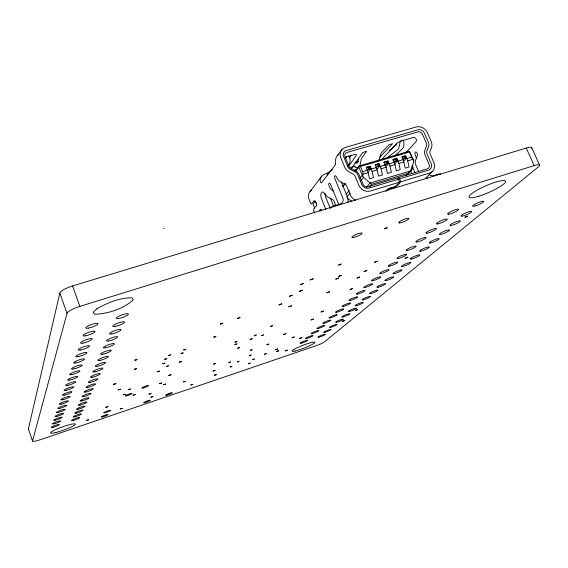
<?xml version="1.0" encoding="UTF-8"?>
<svg xmlns="http://www.w3.org/2000/svg" width="568" height="568" viewBox="0 0 568 568"><rect width="100%" height="100%" fill="white"/><g stroke="black" fill="none" stroke-linecap="round" stroke-linejoin="round"><path stroke-width="0.85" d="M366.594 187.22L369.903 183.144L410.529 170.94L408.456 173.212L371.699 184.273L363.641 177.393A4.217 3.798 -85.2 0 1 362.767 176.215L362.909 174.191A4.871 4.423 -74.6 0 0 362.597 171.657M358.578 158.096L357.875 162.199A3.138 1.171 73.6 0 1 357.194 163.03L354.808 162.767M359.927 166.431L361.156 159.367A4.508 1.704 73.6 0 1 361.482 158.493L366.63 151.251L362.753 152.565L351.031 169.008M406.021 175.775L410.451 171.153L413.504 162.519A4.175 3.699 -85.5 0 0 413.767 161.021L412.815 159.352A4.757 1.363 62.7 0 1 411.637 157.109L409.549 151.542L408.534 151.386L359.551 165.828L355.085 171.231M32.525 441.016L67.003 313.337A12.517 2.762 -19.3 0 1 79.84 306.393L534.161 165.615A11.424 2.08 -24 0 1 538.286 166.942L324.371 341.993A6.731 0.816 -21.4 0 1 316.518 345.578L41.904 439.213A10.451 1.321 -19.5 0 1 32.525 441.016L28.407 428.861L59.832 293.031A12.468 2.982 -19.2 0 1 72.569 285.96L526.273 148.035A11.388 2.244 -24.3 0 1 531.456 148.546M355.554 171.351L359.551 165.828M378.813 160.858L381.078 153.523A4.48 2.18 75.6 0 1 381.575 152.607L388.81 144.875L392.502 143.711L379.864 157.244M345.543 158.586L346.622 156.626M400.312 141.418L399.347 145.5A10.011 5.176 76.6 0 1 398.026 149.384L387.149 157.975M349.434 158.003L351.422 155.149M348.283 166.708L356.292 155.412A4.785 1.228 -23.3 0 0 353.694 154.823L345.266 157.279M314.622 213.028L313.962 211.381A1.782 0.667 73.5 0 1 313.799 209.166C314.402 207.76 315.148 206.773 316.113 206.276A2.996 1.129 73.6 0 0 315.851 202.535A2.996 1.129 73.6 0 0 313.926 200.887L311.633 203.805A1.782 0.667 73.7 0 1 310.497 202.826L308.985 199.091A8.271 7.455 37.8 0 1 310.064 191.53L321.758 176.144M337.321 155.667L341.929 149.611M342.816 186.091L344.485 184.067M342.738 186.844L345.529 183.478M345.926 194.576L349.299 190.599M359.998 178.011L362.249 175.356L358.898 167.311M369.094 167.418L370.123 166.204L371.323 169.072A6.326 2.705 74.3 0 1 372.09 171.465L373.481 177.642L369.548 178.821L368.149 172.636A6.333 2.684 74.2 0 0 367.382 170.244L366.183 167.368L370.123 166.204M370.57 169.101L369.676 168.916L368.717 166.623L369.612 166.814L370.57 169.101L368.852 171.074A3.834 1.64 74.4 0 1 368.44 171.202M346.835 197.018L350.193 193.092M360.843 180.667L363.641 177.393M379.53 166.445L378.664 166.254L377.699 163.96L378.572 164.159L379.53 166.445L377.777 168.419A3.827 1.661 74.4 0 1 376.896 168.433M386.957 162.128L388.029 160.907L389.229 163.761A6.298 2.79 74.4 0 1 389.989 166.14L391.359 172.296L387.461 173.46L386.091 167.297A6.298 2.776 74.3 0 0 385.331 164.919L384.131 162.065L388.029 160.907M388.455 163.797L387.596 163.598L386.638 161.319L387.49 161.518L388.455 163.797L386.666 165.778A3.82 1.69 74.5 0 1 385.516 165.65M369.377 186.893L371.699 184.273M395.818 159.501L396.911 158.28L398.118 161.12A6.276 2.833 74.4 0 1 398.871 163.499L400.227 169.64L396.357 170.798L394.994 164.649A6.283 2.819 74.4 0 0 394.235 162.278L393.035 159.43L396.911 158.28M347.843 165.487L349.54 163.605A10.139 3.493 73.3 0 0 350.016 159.92L349.661 156.732L348.326 155.859M397.33 161.163L396.492 160.964L395.527 158.692L396.365 158.898L397.33 161.163L395.505 163.158A3.806 1.718 74.5 0 1 395.079 163.293M406.269 152.394L416.053 141.546C417.579 139.451 414.981 136.753 412.709 137.641L402.116 140.722A4.757 1.186 -23.9 0 0 396.677 143.633L381.589 159.587M406.155 158.543L405.339 158.344L404.373 156.072L405.197 156.285L406.155 158.543L404.302 160.538A3.798 1.74 74.6 0 1 403.628 160.659M397.359 178.7L398.416 177.571L427.243 168.881A3.841 3.351 41.9 0 0 429.089 164.45L425.297 155.632A7.207 6.255 41.5 0 1 424.757 150.541L426.497 146.047A3.82 3.316 40.8 0 0 426.419 143.37L422.535 134.353A3.813 3.309 40.3 0 0 417.778 131.925L347.069 152.437A3.884 3.443 37.8 0 0 345.074 156.91L348.908 166.161A3.891 3.451 38.4 0 0 350.925 168.32L355.824 170.94A7.356 6.546 38.9 0 1 359.317 175.256L363.066 184.273A3.905 3.465 40 0 0 367.957 186.751L397.288 177.912L399.638 182.136L396.074 185.899A1.952 0.426 -23.2 0 1 393.439 187.191L390.99 187.788A2.599 0.568 -23.2 0 0 387.49 189.499L385.771 191.331M387.461 190.386L389.343 188.683L392.8 187.71A3.259 0.717 -23.2 0 0 397.188 185.559L400.767 181.796L429.628 173.055A8.967 7.824 41.9 0 0 433.916 162.704L430.125 153.892A3.827 3.323 41.6 0 1 430.04 151.202L431.41 147.879A8.918 7.746 40.8 0 0 431.226 141.638L427.335 132.628A8.903 7.718 40.3 0 0 416.237 126.955L345.493 147.368A9.081 8.037 37.8 0 0 340.814 157.805L344.655 167.077A9.095 8.066 38.4 0 0 349.363 172.139L353.062 174.035A3.912 3.479 38.9 0 1 355.085 176.201L358.834 185.239A9.116 8.094 40 0 0 370.279 191.025L399.638 182.136M425.943 177.954L432.738 171.153M395.058 155.845L403.209 147.857A9.976 3.969 73.7 0 0 403.919 144.166L403.699 140.985L402.449 140.104M332.28 169.392L328.254 172.857L326.777 173.517M310.064 191.53L311.548 190.259M389.265 150.506L395.946 145.181A5.005 2.584 76.6 0 0 396.578 143.434M400.788 140.857L401.327 140.431M366.31 167.638L367.595 166.957L368.554 169.25L369.676 168.916M375.299 164.976L376.577 164.294L377.542 166.587L378.664 166.254M366.63 170.272L368.554 169.25M383.592 162.675L385.523 161.653L386.481 163.932L387.596 163.598M375.618 167.603L377.542 166.587M392.488 160.041L394.419 159.019L395.385 161.291L396.492 160.964M384.557 164.954L386.481 163.932M401.981 157.08L403.273 156.399L404.238 158.671L405.339 158.344M394.093 161.972L395.385 161.291M402.3 159.693L404.238 158.671M398.416 179.232L368.369 188.256A5.865 5.204 40 0 1 362.029 185.054L357.783 174.894A5.41 4.814 38.9 0 0 355.625 172.225L350.222 169.299A5.85 5.183 38.4 0 1 347.68 166.573L343.292 155.568A5.85 5.183 37.8 0 1 345.422 150.804L418.808 129.568A5.737 4.977 40.3 0 1 423.87 132.152L428.613 142.774A5.737 4.977 40.8 0 1 428.705 146.153L426.824 151.131A5.297 4.601 41.5 0 0 427.157 154.276L431.41 164.216A5.772 5.034 41.9 0 1 429.032 169.946L399.538 178.892L398.416 177.571M163.456 228.67L164.06 228.329M367.382 170.244L362.583 171.664L360.431 166.488L359.423 166.325M371.323 169.072L376.378 167.574A6.319 2.733 74.3 0 1 377.138 169.96L378.529 176.13L382.441 174.958L381.064 168.795A6.312 2.748 74.3 0 0 380.304 166.41L379.097 163.548L375.178 164.713L376.378 167.574M380.304 166.41L385.331 164.919M389.229 163.761L394.235 162.278M398.118 161.12L403.095 159.643A6.269 2.854 74.4 0 1 403.855 162.015L405.197 168.149L409.059 166.999L407.71 160.872A6.262 2.875 74.5 0 0 406.958 158.5L405.751 155.667L401.888 156.811L403.095 159.643M406.958 158.5L411.637 157.109M362.909 174.191L368.149 172.636M372.09 171.465L377.138 169.96M381.064 168.795L386.091 167.297M389.989 166.14L394.994 164.649M398.871 163.499L403.855 162.015M407.71 160.872L412.815 159.352M329.206 172.8L325.144 174A8.563 7.668 37.8 0 0 320.118 179.786L320.345 182.044A3.699 1.292 81.9 0 0 321.701 182.598L335.084 165.238A3.848 1.392 82.3 0 0 335.574 162.185L335.624 159.445A8.96 7.952 37.8 0 1 338.911 154.311M350.903 167.397L355.071 166.168M360.431 166.488L409.464 152.025M354.127 170.35L356.654 169.598M355.703 162.185L358.245 161.44M358.664 167.851L355.007 167.177A2.336 0.391 -12 0 1 355.142 166.751M347.68 198.587L351.904 201.349M362.696 176.08L362.661 176.037A2.733 2.485 -74.2 0 1 362.249 175.356M409.549 151.542L413.49 160.105A2.67 0.767 62.7 0 1 413.752 160.815L413.767 160.865M531.712 147.637L539.564 165.103M526.273 148.035L534.161 165.615M416.706 158.515L415.343 155.32A2.492 1.171 74.6 0 1 415.293 152.132A2.492 1.171 74.6 0 1 417.139 153.381A3.742 3.259 40.9 0 1 417.203 156.001L415.492 160.424A7.05 6.156 41.6 0 0 416.01 165.423L418.694 171.706M412.056 165.778L415.087 172.885M399.538 178.892L400.767 181.796M341.261 181.881L347.339 196.627A10.188 9.145 39.3 0 1 347.779 202.769M326.927 173.467L327.53 174.93M335.993 206.021L334.083 201.349A3.692 3.323 39 0 0 332.181 199.297L328.687 197.515A8.577 7.696 38.4 0 1 325.663 195.087L324.065 192.971A4.906 1.889 73.8 0 0 321.957 192.282L321.268 193.163A4.892 1.881 73.7 0 0 321.261 198.09L325.606 208.939A14.576 13.099 39.4 0 0 325.94 209.429M330.363 198.104L333.65 206.163M314.707 208.328L312.968 204.04L315.105 201.335A1.796 0.682 73.7 0 0 316.113 202.428M72.569 285.96L79.84 306.393M59.832 293.031L67.003 313.337M28.641 429.174A10.43 1.427 -19.4 0 1 28.407 428.861M355.852 170.563A12.51 5.247 74 0 1 357.57 168.547M320.011 211.218A2.414 0.916 73.4 0 1 320.253 209.322A2.414 0.916 73.4 0 1 321.467 210.224M325.152 193.319A4.892 1.896 73.8 0 0 326.004 197.976L329.937 207.618A3.806 3.422 39.3 0 0 330.384 208.286M411.41 173.46A3.664 3.209 41.7 0 1 411.346 170.876L412.673 167.666A8.548 7.49 40.9 0 0 412.986 166.729M440.235 174.198A2.535 0.54 -23.6 0 0 439.043 173.922L433.696 175.547A4.97 4.331 42.4 0 1 429.025 174.447M396.45 154.141A8.413 7.384 40.4 0 1 398.473 154.886M331.485 207.583A2.563 0.575 -22.5 0 1 332.23 206.702A2.563 0.575 -22.5 0 1 334.559 205.666L340.218 203.947A5.098 4.572 39.3 0 0 342.845 197.991L335.084 179.112A2.549 1.015 74.2 0 1 334.893 175.895A2.549 1.015 74.2 0 1 336.583 177.23A8.889 7.917 38.4 0 0 341.183 182.179L344.797 184.025A3.827 3.415 38.9 0 1 346.771 186.148L350.428 195.001A8.911 7.952 40 0 0 355.788 200.305M338.642 204.537A5.027 4.523 39.3 0 0 338.315 203.323L330.668 184.664A2.506 0.98 74 0 0 329.028 183.329A2.506 0.98 74 0 0 329.22 186.481A8.705 7.789 38.4 0 0 333.728 191.338M407.164 174.745A6.908 6.056 41.7 0 1 406.972 174.348M427.299 178.586A9.933 8.662 42.4 0 1 426.263 177.805M330.817 207.987A3.649 3.28 39.4 0 1 330.363 207.171M316.646 204.977A1.796 0.682 73.6 0 1 316.639 203.493M275.48 349.774L277.653 348.958L275.48 349.774M276.637 351.514L278.774 350.704L276.637 351.514M278.931 304.917L281.692 303.873L278.931 304.917M283.567 334.58L285.903 333.7L283.567 334.58M285.221 350.903L287.323 350.108L285.221 350.903M289.396 296.304L292.222 295.239L289.396 296.304M288.8 306.848L291.49 305.84L288.8 306.848M292.051 337.804L294.295 336.952L292.051 337.804M300.316 284.71L303.241 283.609L300.316 284.71M299.57 291.341L302.41 290.269L299.57 291.341M299.613 338.485L301.807 337.648L299.613 338.485M310.128 279.91L313.06 278.803L310.128 279.91M311.023 319.947L313.408 319.046L311.023 319.947M321.034 311.995L323.483 311.072L321.034 311.995M326.87 292.811L329.546 291.803L326.87 292.811M338.535 265.015C341.311 265.405 343.001 262.416 338.535 265.015M335.802 279.151L338.62 278.086L335.802 279.151M338.464 276.446L341.297 275.381L338.464 276.446M350.016 289.559L352.614 288.579L350.016 289.559M357.031 278.043L359.743 277.021L357.031 278.043M342.575 321.303L344.776 320.466L342.575 321.303M364.102 271.547L366.871 270.503L364.102 271.547M384.33 228.748C387.042 229.422 389.399 225.78 384.33 228.748M374.454 262.309L377.294 261.237L374.454 262.309M355.518 310.497L357.804 309.638L355.518 310.497M405.076 258.262L407.81 257.226L405.076 258.262M464.943 217.139C466.924 217.785 470.02 214.399 464.943 217.139M96.865 308.758L93.138 312.407L94.863 314.303C108.531 313.614 123.007 309.091 133.302 299.854L131.953 297.817C119.5 297.682 107.572 302.801 96.865 308.758M134.815 360.105C135.12 361.269 140.211 357.868 134.815 360.105M113.522 384.337L115.915 383.656L113.522 384.337M134.261 369.243C134.552 370.293 139.423 367.113 134.261 369.243M118.123 389.882L120.423 389.215L118.123 389.882M168.526 355.405C168.582 356.562 173.772 353.239 168.526 355.405M164.606 359.196C164.692 360.311 169.789 357.059 164.606 359.196M86.542 420.434L88.636 419.809L86.542 420.434M162.753 363.697C162.846 364.762 167.83 361.61 162.753 363.697M128.254 389.627L130.491 388.974L128.254 389.627M105.797 407.256L107.948 406.617L105.797 407.256M123.093 394.788L125.301 394.142L123.093 394.788M183.698 349.831C183.649 351.024 188.966 347.651 183.698 349.831M220.334 323.874C219.489 325.393 226.504 321.367 220.334 323.874M181.036 353.438C181.007 354.588 186.233 351.294 181.036 353.438M157.137 371.777L159.423 371.124L157.137 371.777M166.431 366.374C166.495 367.404 171.408 364.336 166.431 366.374M237.637 318.229C236.742 319.756 243.707 315.751 237.637 318.229M133.097 395.143L135.234 394.511L133.097 395.143M179.353 362.079C179.332 363.129 184.337 360.027 179.353 362.079M213.788 337.03C213.532 338.315 219.156 334.8 213.788 337.03M120.352 408.939L122.39 408.328L120.352 408.939M168.795 375.441L170.975 374.809L168.795 375.441M159.48 383.677L161.603 383.052L159.48 383.677M149.036 394.114L151.095 393.51L149.036 394.114M163.435 384.678L165.529 384.067L163.435 384.678M150.974 397.209L152.984 396.606L150.974 397.209M235.067 342.007C234.69 343.178 240.122 339.927 235.067 342.007M234.911 344.428C234.541 345.571 239.902 342.376 234.911 344.428M183.499 381.923L185.509 381.327L183.499 381.923M254.23 335.638C253.342 336.895 259.555 333.473 254.23 335.638M213.575 364.038C213.348 364.997 218.226 362.143 213.575 364.038M250.14 339.359C249.281 340.58 255.394 337.222 250.14 339.359M237.736 348.085C236.97 349.228 242.856 346.019 237.736 348.085M270.503 326.33C269.502 327.658 275.941 324.101 270.503 326.33M261.564 335.51C260.634 336.753 266.832 333.359 261.564 335.51M190.841 384.969L192.772 384.394L190.841 384.969M213.106 371.06L215.08 370.478L213.106 371.06M228.847 362.547C228.159 363.548 233.647 360.623 228.847 362.547M250.282 350.229C249.437 351.322 255.252 348.219 250.282 350.229M214.413 375.249L216.323 374.681L214.413 375.249M237.339 361.83C236.586 362.824 242.103 359.913 237.339 361.83M230.146 366.885C229.451 367.844 234.832 365.011 230.146 366.885M249.409 355.575C248.585 356.612 254.258 353.623 249.409 355.575M266.946 344.627C266.001 345.749 271.951 342.603 266.946 344.627M252.803 359.509C251.965 360.495 257.531 357.613 252.803 359.509M248.628 363.634C247.818 364.578 253.285 361.773 248.628 363.634M264.574 354.105C263.666 355.128 269.353 352.188 264.574 354.105M55.884 432.475A13.206 1.697 -19.6 0 0 75.374 424.317A13.206 1.697 -19.6 0 0 57.609 428.769A13.206 1.697 -19.6 0 0 55.884 432.475M295.076 351.038A12.226 1.512 -21.3 0 0 314.345 343.051A12.226 1.512 -21.3 0 0 300.926 346.125A12.226 1.512 -21.3 0 0 295.076 351.038M478.909 196.194A19.852 3.635 -23.6 0 0 505.513 181.32A19.852 3.635 -23.6 0 0 477.432 189.968A19.852 3.635 -23.6 0 0 478.909 196.194M102.673 416.884A3.621 0.461 -19.9 0 0 108.076 414.619A3.621 0.461 -19.9 0 0 103.319 415.811A3.621 0.461 -19.9 0 0 102.673 416.884M105.094 412.73A3.692 0.483 -19.9 0 0 110.611 410.415A3.692 0.483 -19.9 0 0 105.762 411.615A3.692 0.483 -19.9 0 0 105.094 412.73M144.946 402.598A3.564 0.454 -20.2 0 0 150.335 400.341A3.564 0.454 -20.2 0 0 145.798 401.462A3.564 0.454 -20.2 0 0 144.946 402.598M166.864 395.129A3.536 0.447 -20.4 0 0 172.253 392.878A3.536 0.447 -20.4 0 0 167.823 393.965A3.536 0.447 -20.4 0 0 166.864 395.129M353.076 237.573A5.538 1.079 -22.4 0 0 361.83 233.767A5.538 1.079 -22.4 0 0 356.086 234.492A5.538 1.079 -22.4 0 0 353.076 237.573M399.723 222.912A5.502 1.044 -22.8 0 0 408.456 219.127A5.502 1.044 -22.8 0 0 403.06 219.759A5.502 1.044 -22.8 0 0 399.723 222.912M126.692 395.804A3.5 0.483 -20 0 0 131.961 393.581A3.5 0.483 -20 0 0 127.438 394.654A3.5 0.483 -20 0 0 126.692 395.804M143.101 387.972A3.529 0.49 -20.2 0 0 148.447 385.722A3.529 0.49 -20.2 0 0 143.938 386.78A3.529 0.49 -20.2 0 0 143.101 387.972M52.98 427.278A4.338 0.575 -19.5 0 0 59.342 424.601A4.338 0.575 -19.5 0 0 53.449 426.064A4.338 0.575 -19.5 0 0 52.98 427.278M73.272 420.405A4.303 0.568 -19.7 0 0 79.626 417.728A4.303 0.568 -19.7 0 0 73.861 419.156A4.303 0.568 -19.7 0 0 73.272 420.405M54.237 423.771A4.416 0.596 -19.5 0 0 60.712 421.037A4.416 0.596 -19.5 0 0 54.72 422.514A4.416 0.596 -19.5 0 0 54.237 423.771M74.884 416.791A4.381 0.589 -19.7 0 0 81.359 414.058A4.381 0.589 -19.7 0 0 75.494 415.492A4.381 0.589 -19.7 0 0 74.884 416.791M55.536 420.128A4.494 0.618 -19.5 0 0 62.139 417.338A4.494 0.618 -19.5 0 0 56.033 418.822A4.494 0.618 -19.5 0 0 55.536 420.128M76.552 413.042A4.459 0.611 -19.7 0 0 83.148 410.252A4.459 0.611 -19.7 0 0 77.184 411.693A4.459 0.611 -19.7 0 0 76.552 413.042M56.878 416.351A4.579 0.639 -19.5 0 0 63.609 413.504A4.579 0.639 -19.5 0 0 57.403 414.995A4.579 0.639 -19.5 0 0 56.878 416.351M78.285 409.152A4.544 0.639 -19.7 0 0 85.015 406.305A4.544 0.639 -19.7 0 0 78.945 407.753A4.544 0.639 -19.7 0 0 78.285 409.152M58.284 412.425A4.665 0.667 -19.5 0 0 65.142 409.514A4.665 0.667 -19.5 0 0 58.823 411.019A4.665 0.667 -19.5 0 0 58.284 412.425M80.088 405.112A4.629 0.66 -19.7 0 0 86.947 402.201A4.629 0.66 -19.7 0 0 80.77 403.663A4.629 0.66 -19.7 0 0 80.088 405.112M59.732 408.349A4.757 0.696 -19.5 0 0 66.733 405.375A4.757 0.696 -19.5 0 0 60.3 406.887A4.757 0.696 -19.5 0 0 59.732 408.349M81.955 400.916A4.714 0.689 -19.7 0 0 88.956 397.941A4.714 0.689 -19.7 0 0 82.665 399.403A4.714 0.689 -19.7 0 0 81.955 400.916M61.245 404.111A4.849 0.724 -19.5 0 0 68.387 401.065A4.849 0.724 -19.5 0 0 61.834 402.584A4.849 0.724 -19.5 0 0 61.245 404.111M83.901 396.549A4.807 0.717 -19.7 0 0 91.043 393.51A4.807 0.717 -19.7 0 0 84.639 394.98A4.807 0.717 -19.7 0 0 83.901 396.549M62.821 399.695A4.949 0.753 -19.5 0 0 70.112 396.585A4.949 0.753 -19.5 0 0 63.431 398.104A4.949 0.753 -19.5 0 0 62.821 399.695M85.924 392.012A4.906 0.745 -19.7 0 0 93.216 388.902A4.906 0.745 -19.7 0 0 86.698 390.379A4.906 0.745 -19.7 0 0 85.924 392.012M64.461 395.094A5.048 0.788 -19.5 0 0 71.909 391.913A5.048 0.788 -19.5 0 0 65.093 393.446A5.048 0.788 -19.5 0 0 64.461 395.094M88.033 387.284A5.005 0.781 -19.7 0 0 95.481 384.103A5.005 0.781 -19.7 0 0 88.835 385.58A5.005 0.781 -19.7 0 0 88.033 387.284M66.172 390.301A5.155 0.816 -19.5 0 0 73.776 387.042A5.155 0.816 -19.5 0 0 66.832 388.576A5.155 0.816 -19.5 0 0 66.172 390.301M90.234 382.349A5.105 0.809 -19.7 0 0 97.838 379.097A5.105 0.809 -19.7 0 0 91.065 380.581A5.105 0.809 -19.7 0 0 90.234 382.349M67.954 385.303A5.261 0.852 -19.5 0 0 75.736 381.959A5.261 0.852 -19.5 0 0 68.643 383.499A5.261 0.852 -19.5 0 0 67.954 385.303M92.52 377.209A5.211 0.845 -19.7 0 0 100.295 373.879A5.211 0.845 -19.7 0 0 93.393 375.363A5.211 0.845 -19.7 0 0 92.52 377.209M69.814 380.077A5.382 0.895 -19.5 0 0 77.773 376.655A5.382 0.895 -19.5 0 0 70.538 378.196A5.382 0.895 -19.5 0 0 69.814 380.077M94.913 371.841A5.325 0.887 -19.7 0 0 102.865 368.426A5.325 0.887 -19.7 0 0 95.829 369.91A5.325 0.887 -19.7 0 0 94.913 371.841M71.76 374.617A5.502 0.937 -19.5 0 0 79.903 371.103A5.502 0.937 -19.5 0 0 72.519 372.651A5.502 0.937 -19.5 0 0 71.76 374.617M97.419 366.232A5.446 0.923 -19.7 0 0 105.556 362.725A5.446 0.923 -19.7 0 0 98.371 364.209A5.446 0.923 -19.7 0 0 97.419 366.232M73.797 368.902A5.623 0.98 -19.5 0 0 82.14 365.295A5.623 0.98 -19.5 0 0 74.593 366.843A5.623 0.98 -19.5 0 0 73.797 368.902M100.032 360.361A5.566 0.973 -19.7 0 0 108.367 356.761A5.566 0.973 -19.7 0 0 101.033 358.245A5.566 0.973 -19.7 0 0 100.032 360.361M75.934 362.916A5.758 1.029 -19.5 0 0 84.476 359.21A5.758 1.029 -19.5 0 0 76.765 360.758A5.758 1.029 -19.5 0 0 75.934 362.916M102.772 354.219A5.701 1.015 -19.7 0 0 111.307 350.52A5.701 1.015 -19.7 0 0 103.816 351.997A5.701 1.015 -19.7 0 0 102.772 354.219M78.171 356.64A5.893 1.079 -19.5 0 0 86.925 352.827A5.893 1.079 -19.5 0 0 79.044 354.368A5.893 1.079 -19.5 0 0 78.171 356.64M105.648 347.772A5.836 1.065 -19.7 0 0 114.395 343.974A5.836 1.065 -19.7 0 0 106.741 345.443A5.836 1.065 -19.7 0 0 105.648 347.772M80.521 350.044A6.042 1.136 -19.5 0 0 89.503 346.125A6.042 1.136 -19.5 0 0 81.437 347.666A6.042 1.136 -19.5 0 0 80.521 350.044M108.658 341.006A5.978 1.122 -19.8 0 0 117.633 337.101A5.978 1.122 -19.8 0 0 109.809 338.563A5.978 1.122 -19.8 0 0 108.658 341.006M82.992 343.115A6.191 1.193 -19.5 0 0 92.215 339.082A6.191 1.193 -19.5 0 0 83.957 340.608A6.191 1.193 -19.5 0 0 82.992 343.115M111.825 333.899A6.127 1.179 -19.8 0 0 121.041 329.873A6.127 1.179 -19.8 0 0 113.039 331.329A6.127 1.179 -19.8 0 0 111.825 333.899M85.598 335.823A6.347 1.257 -19.5 0 0 95.062 331.662A6.347 1.257 -19.5 0 0 86.613 333.182A6.347 1.257 -19.5 0 0 85.598 335.823M115.162 326.422A6.283 1.242 -19.8 0 0 124.619 322.276A6.283 1.242 -19.8 0 0 116.44 323.717A6.283 1.242 -19.8 0 0 115.162 326.422M88.338 328.134A6.518 1.328 -19.5 0 0 98.065 323.845A6.518 1.328 -19.5 0 0 89.41 325.343A6.518 1.328 -19.5 0 0 88.338 328.134M118.677 318.541A6.447 1.313 -19.8 0 0 128.396 314.267A6.447 1.313 -19.8 0 0 120.018 315.687A6.447 1.313 -19.8 0 0 118.677 318.541M475.7 205.822A5.992 1.051 -23.4 0 0 483.638 201.413A5.992 1.051 -23.4 0 0 475.061 204.111A5.992 1.051 -23.4 0 0 475.7 205.822M448.613 214.214A6.007 1.072 -23.2 0 0 458.163 210.096A6.007 1.072 -23.2 0 0 452.646 210.721A6.007 1.072 -23.2 0 0 448.613 214.214M461.933 216.152A5.836 1.008 -23.2 0 0 471.22 212.169A5.836 1.008 -23.2 0 0 465.952 212.787A5.836 1.008 -23.2 0 0 461.933 216.152M437.509 223.92A5.843 1.022 -23 0 0 446.81 219.922A5.843 1.022 -23 0 0 441.357 220.59A5.843 1.022 -23 0 0 437.509 223.92M450.857 225.524A5.68 0.966 -23 0 0 459.902 221.648A5.68 0.966 -23 0 0 454.691 222.315A5.68 0.966 -23 0 0 450.857 225.524M426.93 233.178A5.694 0.98 -22.8 0 0 435.99 229.287A5.694 0.98 -22.8 0 0 430.594 230.004A5.694 0.98 -22.8 0 0 426.93 233.178M440.285 234.47A5.538 0.923 -22.9 0 0 449.103 230.7A5.538 0.923 -22.9 0 0 443.942 231.403A5.538 0.923 -22.9 0 0 440.285 234.47M416.827 242.011A5.552 0.937 -22.7 0 0 425.666 238.226A5.552 0.937 -22.7 0 0 420.327 238.979A5.552 0.937 -22.7 0 0 416.827 242.011M430.175 243.026A5.403 0.88 -22.7 0 0 438.78 239.355A5.403 0.88 -22.7 0 0 433.675 240.094A5.403 0.88 -22.7 0 0 430.175 243.026M407.178 250.445A5.417 0.895 -22.6 0 0 415.797 246.768A5.417 0.895 -22.6 0 0 410.522 247.549A5.417 0.895 -22.6 0 0 407.178 250.445M420.512 251.205A5.275 0.845 -22.6 0 0 428.911 247.627A5.275 0.845 -22.6 0 0 423.863 248.394A5.275 0.845 -22.6 0 0 420.512 251.205M397.948 258.518A5.289 0.859 -22.4 0 0 406.361 254.933A5.289 0.859 -22.4 0 0 401.15 255.749A5.289 0.859 -22.4 0 0 397.948 258.518M411.253 259.036A5.155 0.809 -22.5 0 0 419.454 255.55A5.155 0.809 -22.5 0 0 414.462 256.346A5.155 0.809 -22.5 0 0 411.253 259.036M389.115 266.243A5.169 0.824 -22.3 0 0 397.33 262.75A5.169 0.824 -22.3 0 0 392.183 263.587A5.169 0.824 -22.3 0 0 389.115 266.243M402.378 266.548A5.041 0.781 -22.4 0 0 410.394 263.147A5.041 0.781 -22.4 0 0 405.453 263.964A5.041 0.781 -22.4 0 0 402.378 266.548M380.652 273.648A5.055 0.795 -22.2 0 0 388.682 270.24A5.055 0.795 -22.2 0 0 383.592 271.106A5.055 0.795 -22.2 0 0 380.652 273.648M393.865 273.748A4.927 0.753 -22.3 0 0 401.704 270.432A4.927 0.753 -22.3 0 0 396.819 271.27A4.927 0.753 -22.3 0 0 393.865 273.748M372.53 280.748A4.949 0.76 -22.1 0 0 380.382 277.418A4.949 0.76 -22.1 0 0 375.349 278.306A4.949 0.76 -22.1 0 0 372.53 280.748M385.693 280.663A4.828 0.724 -22.1 0 0 393.361 277.418A4.828 0.724 -22.1 0 0 388.526 278.284A4.828 0.724 -22.1 0 0 385.693 280.663M364.741 287.564A4.842 0.731 -22 0 0 372.416 284.312A4.842 0.731 -22 0 0 367.446 285.221A4.842 0.731 -22 0 0 364.741 287.564M377.841 287.309A4.721 0.696 -22.1 0 0 385.345 284.142A4.721 0.696 -22.1 0 0 380.567 285.022A4.721 0.696 -22.1 0 0 377.841 287.309M357.251 294.11A4.743 0.703 -21.9 0 0 364.77 290.937A4.743 0.703 -21.9 0 0 359.856 291.86A4.743 0.703 -21.9 0 0 357.251 294.11M370.286 293.699A4.629 0.667 -22 0 0 377.635 290.603A4.629 0.667 -22 0 0 372.913 291.498A4.629 0.667 -22 0 0 370.286 293.699M350.058 300.408A4.643 0.674 -21.8 0 0 357.414 297.305A4.643 0.674 -21.8 0 0 352.558 298.243A4.643 0.674 -21.8 0 0 350.058 300.408M363.023 299.847A4.537 0.646 -21.9 0 0 370.222 296.815A4.537 0.646 -21.9 0 0 365.543 297.731A4.537 0.646 -21.9 0 0 363.023 299.847M343.129 306.464A4.551 0.653 -21.7 0 0 350.335 303.426A4.551 0.653 -21.7 0 0 345.536 304.377A4.551 0.653 -21.7 0 0 343.129 306.464M356.022 305.769A4.452 0.618 -21.8 0 0 363.08 302.808A4.452 0.618 -21.8 0 0 358.451 303.731A4.452 0.618 -21.8 0 0 356.022 305.769M336.462 312.293A4.466 0.632 -21.7 0 0 343.526 309.326A4.466 0.632 -21.7 0 0 338.784 310.284A4.466 0.632 -21.7 0 0 336.462 312.293M349.277 311.477A4.367 0.596 -21.7 0 0 356.193 308.573A4.367 0.596 -21.7 0 0 351.62 309.51A4.367 0.596 -21.7 0 0 349.277 311.477M330.036 317.91A4.381 0.603 -21.6 0 0 336.959 315.006A4.381 0.603 -21.6 0 0 332.273 315.978A4.381 0.603 -21.6 0 0 330.036 317.91M342.774 316.979A4.281 0.575 -21.7 0 0 349.554 314.139A4.281 0.575 -21.7 0 0 345.032 315.084A4.281 0.575 -21.7 0 0 342.774 316.979M323.845 323.327A4.303 0.582 -21.5 0 0 330.633 320.487A4.303 0.582 -21.5 0 0 325.996 321.467A4.303 0.582 -21.5 0 0 323.845 323.327M336.497 322.29A4.203 0.561 -21.6 0 0 343.15 319.507A4.203 0.561 -21.6 0 0 338.677 320.459A4.203 0.561 -21.6 0 0 336.497 322.29M317.867 328.56A4.224 0.568 -21.5 0 0 324.527 325.769A4.224 0.568 -21.5 0 0 319.947 326.756A4.224 0.568 -21.5 0 0 317.867 328.56M330.434 327.416A4.132 0.54 -21.5 0 0 336.966 324.69A4.132 0.54 -21.5 0 0 332.543 325.649A4.132 0.54 -21.5 0 0 330.434 327.416M312.095 333.601A4.146 0.547 -21.4 0 0 318.634 330.874A4.146 0.547 -21.4 0 0 314.104 331.861A4.146 0.547 -21.4 0 0 312.095 333.601M324.576 332.372A4.061 0.518 -21.5 0 0 330.988 329.703A4.061 0.518 -21.5 0 0 326.614 330.668A4.061 0.518 -21.5 0 0 324.576 332.372M306.521 338.478A4.075 0.525 -21.3 0 0 312.94 335.802A4.075 0.525 -21.3 0 0 308.467 336.796A4.075 0.525 -21.3 0 0 306.521 338.478M318.918 337.165A3.99 0.504 -21.4 0 0 325.208 334.545A3.99 0.504 -21.4 0 0 320.885 335.51A3.99 0.504 -21.4 0 0 318.918 337.165M301.132 343.193A4.004 0.511 -21.3 0 0 307.437 340.566A4.004 0.511 -21.3 0 0 303.014 341.567A4.004 0.511 -21.3 0 0 301.132 343.193"/></g></svg>
